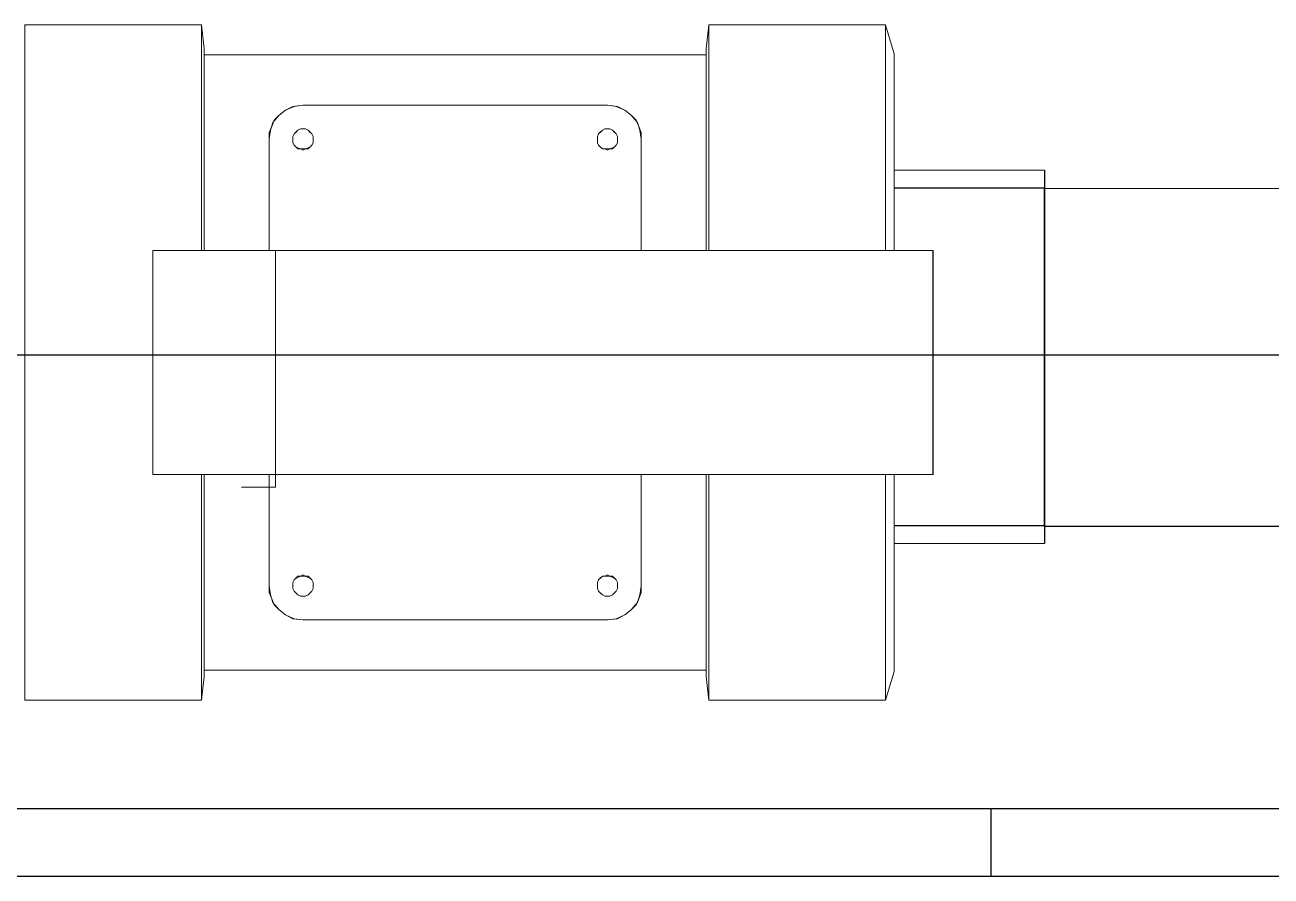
# Model space of a CAD drawing. Header units: inches. Extents: x 13 to 12015, y 11 to 4983.
# Drawn here: x 3026.6 to 3211, y 503.7 to 629.6 of the extents above; entities that cross this region are included whole.
import ezdxf

# ---------------------------------------------------------------- set-up
doc = ezdxf.new("R2010")
doc.units = ezdxf.units.IN
doc.header["$MEASUREMENT"] = 0
doc.layers.add('PDF _Геометрия', color=7, linetype='Continuous')

msp = doc.modelspace()

# ---------------------------------------------------------------- linework, layer by layer
for p, q in [((3177.50858, 608.13316), (3177.50855, 552.87635)), ((3177.50858, 608.13316), (3177.50858, 605.50476)), ((3177.50858, 605.50476), (3155.25753, 605.50476)), ((3177.50855, 555.50476), (3177.50858, 605.50476)), ((3177.50858, 605.50476), (3237.97334, 605.39879)), ((3161.00568, 563.07481), (3161.00568, 596.26591)), ((3297.73127, 580.7587), (2797.73127, 580.7587)), ((3177.50858, 555.50476), (3155.25753, 555.50476)), ((3237.97334, 555.39879), (3177.50857, 555.39879)), ((2969.53975, 513.65875), (3389.54558, 513.65875)), ((3019.53975, 513.65875), (3169.53975, 513.65875)), ((3169.53975, 513.65875), (3169.53975, 503.65875)), ((2797.73127, 503.65875), (3389.54558, 503.65875))]:
    msp.add_line(p, q)
at = {"layer": 'PDF _Геометрия', "lineweight": 9}
for points in [[(3026.57234, 542.86347), (3026.57234, 547.12825), (3026.57234, 553.43272), (3026.57234, 560.29346), (3026.57234, 567.52506), (3026.57234, 574.94208), (3026.57234, 582.54452), (3026.57234, 590.14697), (3026.57234, 597.37856), (3026.57234, 604.23931), (3026.57234, 610.54377), (3026.57234, 616.10654), (3026.57234, 620.74218), (3026.57234, 624.63611), (3026.57234, 627.4175), (3026.57234, 629.08632), (3026.57234, 629.6426)], [(3026.57234, 629.64256), (3052.71733, 629.64256)], [(3052.71721, 596.26597), (3052.71721, 597.37852), (3052.71721, 604.23927), (3052.71721, 610.54373), (3052.71721, 616.1065), (3052.71721, 620.74213), (3052.71721, 624.63607), (3052.71721, 627.41745), (3052.71721, 629.08628), (3052.71721, 629.64256), (3053.08806, 626.11947)], [(3127.44366, 626.11952), (3127.81451, 629.64261), (3153.95951, 629.64261), (3155.25749, 625.37782)], [(3127.8145, 629.64256), (3127.8145, 629.08628), (3127.8145, 627.41745), (3127.8145, 624.63607), (3127.8145, 620.74213), (3127.8145, 616.1065), (3127.8145, 610.54373), (3127.8145, 604.23927), (3127.8145, 597.37852), (3127.8145, 596.26597)], [(3153.95956, 629.64256), (3153.95956, 629.08628), (3153.95956, 627.41745), (3153.95956, 624.63607), (3153.95956, 620.74213), (3153.95956, 616.1065), (3153.95956, 610.54373), (3153.95956, 604.23927), (3153.95956, 597.37852), (3153.95956, 596.26597)], [(3053.08805, 626.11952), (3053.08805, 625.56325)], [(3053.08805, 596.26591), (3053.08805, 602.57038), (3053.08805, 608.31857), (3053.08805, 613.51048), (3053.08805, 617.9607), (3053.08805, 621.48378), (3053.08805, 624.07974), (3053.08805, 625.56314), (3053.08805, 626.11942)], [(3127.44366, 625.56318), (3127.44366, 626.11945), (3127.44366, 625.56318), (3127.44366, 624.07977), (3127.44366, 621.48381), (3127.44366, 617.96073), (3127.44366, 613.51052), (3127.44366, 608.3186), (3127.44366, 602.57041), (3127.44366, 596.26595)], [(3155.25749, 625.37776), (3155.25749, 625.00691), (3155.25749, 623.33808), (3155.25749, 620.74212), (3155.25749, 617.40446), (3155.25749, 612.95425), (3155.25749, 607.94776)], [(3155.25749, 596.26591), (3155.25749, 602.19953), (3155.25749, 607.94772), (3155.25749, 612.95421), (3155.25749, 617.40442), (3155.25749, 620.74208), (3155.25749, 623.33804), (3155.25749, 625.00686), (3155.25749, 625.37772)], [(3053.08805, 625.19234), (3127.44367, 625.19234)], [(3127.44366, 620.74212), (3127.44366, 619.25872)], [(3026.57234, 616.47725), (3026.57234, 612.21247), (3026.57234, 605.908), (3026.57234, 599.04726), (3026.57234, 591.81566), (3026.57234, 584.39864), (3026.57234, 576.7962), (3026.57234, 569.19375), (3026.57234, 561.96216), (3026.57234, 555.10141), (3026.57234, 548.79695), (3026.57234, 543.23418), (3026.57234, 538.59854), (3026.57234, 534.70461), (3026.57234, 531.92322), (3026.57234, 530.2544), (3026.57234, 529.69812)], [(3064.21369, 616.2919), (3063.47199, 615.5502), (3063.10114, 614.62307), (3062.73029, 613.69594), (3062.73029, 612.76882), (3062.73029, 604.42467), (3062.73029, 596.26595)], [(3062.73035, 596.26591), (3062.73035, 612.76878), (3062.91577, 614.06676), (3063.28662, 615.17931), (3064.21375, 616.29187), (3065.14088, 617.03357), (3066.43886, 617.58984), (3067.73683, 617.77527), (3112.79523, 617.77527)], [(3062.73035, 613.69595), (3063.1012, 614.62308), (3063.47205, 615.55021), (3064.21375, 616.29191)], [(3117.80155, 612.76887), (3117.80155, 613.69599), (3117.4307, 614.62312), (3117.05985, 615.55025), (3116.31815, 616.29195), (3115.39102, 617.03365), (3114.27847, 617.58993), (3112.79506, 617.77535), (3067.73667, 617.77535), (3066.25326, 617.58993), (3065.14071, 617.03365), (3064.21358, 616.29195)], [(3066.25329, 617.58992), (3066.43871, 617.58992)], [(3112.79508, 617.77534), (3114.09306, 617.58991), (3115.39104, 617.03364), (3116.31816, 616.29193), (3117.24529, 615.17938), (3117.61614, 614.06683), (3117.80157, 612.76885), (3117.80157, 596.26598)], [(3114.09319, 617.58992), (3114.27862, 617.58992)], [(3116.31821, 616.2919), (3117.05991, 615.5502), (3117.43076, 614.62307), (3117.80161, 613.69594)], [(3153.95956, 598.12012), (3153.95956, 599.04725), (3153.95956, 605.90799), (3153.95956, 612.21246), (3153.95956, 616.47725)], [(3155.25749, 609.6166), (3155.25749, 614.62309), (3155.25749, 616.47734), (3155.25749, 614.62309), (3155.25749, 609.6166), (3155.25749, 603.86841), (3155.25749, 598.12022)], [(3066.80954, 611.47085), (3066.43869, 611.8417), (3066.25326, 612.21255), (3066.25326, 612.76882), (3066.25326, 613.13967), (3066.43869, 613.51053), (3066.80954, 613.88138)], [(3066.4387, 613.51054), (3066.62413, 613.69596), (3066.99498, 614.06681)], [(3066.99496, 614.06679), (3067.36581, 614.25222), (3068.10751, 614.25222), (3068.47836, 614.06679)], [(3067.36598, 614.25221), (3067.73683, 614.25221), (3068.10769, 614.25221)], [(3068.47849, 614.06679), (3068.84934, 613.69594), (3069.03477, 613.51051)], [(3069.22016, 612.76887), (3069.22016, 612.21259), (3069.03474, 611.84174), (3068.66389, 611.47089)], [(3068.66391, 613.88137), (3069.03476, 613.51052), (3069.22019, 613.13967), (3069.22019, 612.76882)], [(3111.31161, 612.76887), (3111.31161, 613.13972), (3111.49704, 613.51057), (3111.68247, 613.69599), (3112.05332, 614.06684), (3112.42417, 614.25227), (3112.79502, 614.25227), (3113.16587, 614.25227), (3113.53672, 614.06684), (3113.90757, 613.69599), (3114.093, 613.51057), (3114.27842, 613.13972), (3114.27842, 612.76887), (3114.27842, 612.21259), (3114.093, 611.84174), (3113.72215, 611.47089)], [(3111.86799, 611.47085), (3111.49714, 611.8417), (3111.31171, 612.21255), (3111.31171, 612.76882), (3111.31171, 613.13967), (3111.49714, 613.51053), (3111.86799, 613.88138)], [(3111.31174, 612.76887), (3111.31174, 612.21259), (3111.49716, 611.84174), (3111.68259, 611.65631), (3112.05344, 611.28546), (3112.42429, 611.28546), (3112.79514, 611.10004), (3113.16599, 611.28546), (3113.53684, 611.28546), (3113.90769, 611.65631), (3114.09312, 611.84174), (3114.27854, 612.21259), (3114.27854, 612.76887)], [(3111.49715, 613.51054), (3111.68258, 613.69596), (3112.05343, 614.06681)], [(3112.05341, 614.06679), (3112.42426, 614.25222), (3113.16596, 614.25222), (3113.53681, 614.06679)], [(3112.42424, 614.25221), (3112.79509, 614.25221), (3113.16595, 614.25221)], [(3113.53675, 614.06679), (3113.9076, 613.69594), (3114.09303, 613.51051)], [(3113.72236, 613.88137), (3114.09321, 613.51052), (3114.27863, 613.13967), (3114.27863, 612.76882)], [(3117.80155, 596.26591), (3117.80155, 604.42463), (3117.80155, 612.76878)], [(3066.99496, 611.28543), (3066.62411, 611.65628), (3066.43868, 611.8417)], [(3068.47849, 611.47085), (3068.10764, 611.28542), (3067.36594, 611.28542), (3066.99509, 611.47085)], [(3068.10766, 611.28543), (3067.7368, 611.1), (3067.36595, 611.28543)], [(3069.03474, 611.84168), (3068.84932, 611.65626), (3068.47847, 611.2854)], [(3112.05341, 611.28543), (3111.68256, 611.65628), (3111.49713, 611.8417)], [(3113.53675, 611.47085), (3113.1659, 611.28542), (3112.4242, 611.28542), (3112.05335, 611.28542)], [(3113.16591, 611.28543), (3112.79506, 611.1), (3112.42421, 611.28543)], [(3114.09319, 611.84168), (3113.90777, 611.65626), (3113.53692, 611.2854)], [(3177.50858, 608.13316), (3155.25753, 608.13316)], [(3062.73035, 600.71616), (3062.73035, 598.12021)], [(3062.73035, 598.12012), (3062.73035, 600.71608)], [(3117.80155, 600.71616), (3117.80155, 598.12021)], [(3117.80155, 598.12012), (3117.80155, 600.71608)], [(3045.48572, 596.26594), (3045.48572, 563.07478), (3063.65742, 563.07478)], [(3045.48572, 563.07478), (3045.48572, 596.26594), (3063.65742, 596.26594)], [(3045.48572, 596.26591), (3055.86955, 596.26591), (3066.99508, 596.26591), (3078.49146, 596.26591), (3090.35869, 596.26591)], [(3063.65744, 596.26591), (3063.65744, 561.22049), (3058.65095, 561.22049)], [(3159.89312, 596.26591), (3148.39674, 596.26591), (3136.90036, 596.26591), (3125.58941, 596.26591), (3114.27845, 596.26591), (3103.33835, 596.26591), (3092.7691, 596.26591), (3082.57069, 596.26591), (3072.92857, 596.26591), (3063.6573, 596.26591)], [(3090.35856, 596.26591), (3101.66952, 596.26591), (3113.1659, 596.26591), (3125.03313, 596.26591), (3136.90036, 596.26591), (3148.95302, 596.26591), (3161.00568, 596.26591)], [(3045.48572, 563.07481), (3055.86955, 563.07481), (3066.99508, 563.07481), (3078.49146, 563.07481), (3090.35869, 563.07481)], [(3052.71721, 563.07475), (3052.71721, 561.9622), (3052.71721, 555.10146), (3052.71721, 548.79699), (3052.71721, 543.23422), (3052.71721, 538.59859), (3052.71721, 534.70465), (3052.71721, 531.92327), (3052.71721, 530.25444), (3052.71721, 529.69816), (3053.08806, 533.22125)], [(3053.08805, 563.07481), (3053.08805, 556.77034), (3053.08805, 551.02215), (3053.08805, 545.83024), (3053.08805, 541.38003), (3053.08805, 537.85694), (3053.08805, 535.26099), (3053.08805, 533.77758), (3053.08805, 533.2213)], [(3064.21369, 543.04882), (3063.47199, 543.79052), (3063.10114, 544.71765), (3062.73029, 545.64478), (3062.73029, 546.57191), (3062.73029, 554.91605), (3062.73029, 563.07478)], [(3062.73035, 563.07481), (3062.73035, 546.57194), (3062.91577, 545.27396), (3063.28662, 544.16141), (3064.21375, 543.04886), (3065.14088, 542.30715), (3066.43886, 541.75088), (3067.73683, 541.56545), (3112.79523, 541.56545)], [(3159.89312, 563.07481), (3148.39674, 563.07481), (3136.90036, 563.07481), (3125.58941, 563.07481), (3114.27845, 563.07481), (3103.33835, 563.07481), (3092.7691, 563.07481), (3082.57069, 563.07481), (3072.92857, 563.07481), (3063.6573, 563.07481)], [(3090.35856, 563.07481), (3101.66952, 563.07481), (3113.1659, 563.07481), (3125.03313, 563.07481), (3136.90036, 563.07481), (3148.95302, 563.07481), (3161.00568, 563.07481)], [(3112.79508, 541.56538), (3114.09306, 541.75081), (3115.39104, 542.30709), (3116.31816, 543.04879), (3117.24529, 544.16134), (3117.61614, 545.27389), (3117.80157, 546.57187), (3117.80157, 563.07474)], [(3117.80155, 563.07481), (3117.80155, 554.91609), (3117.80155, 546.57194)], [(3127.44366, 533.77755), (3127.44366, 533.22127), (3127.44366, 533.77755), (3127.44366, 535.26095), (3127.44366, 537.85691), (3127.44366, 541.37999), (3127.44366, 545.8302), (3127.44366, 551.02212), (3127.44366, 556.77031), (3127.44366, 563.07478)], [(3127.8145, 529.69816), (3127.8145, 530.25444), (3127.8145, 531.92327), (3127.8145, 534.70465), (3127.8145, 538.59859), (3127.8145, 543.23422), (3127.8145, 548.79699), (3127.8145, 555.10146), (3127.8145, 561.9622), (3127.8145, 563.07475)], [(3153.95956, 529.69816), (3153.95956, 530.25444), (3153.95956, 531.92327), (3153.95956, 534.70465), (3153.95956, 538.59859), (3153.95956, 543.23422), (3153.95956, 548.79699), (3153.95956, 555.10146), (3153.95956, 561.9622), (3153.95956, 563.07475)], [(3155.25749, 563.07481), (3155.25749, 557.14119), (3155.25749, 551.393), (3155.25749, 546.38651), (3155.25749, 541.9363), (3155.25749, 538.59864), (3155.25749, 536.00269), (3155.25749, 534.33386), (3155.25749, 533.96301)], [(3155.25749, 552.87635), (3177.50855, 552.87635)], [(3155.25749, 533.96297), (3155.25749, 534.33382), (3155.25749, 536.00265), (3155.25749, 538.5986), (3155.25749, 541.93626), (3155.25749, 546.38647), (3155.25749, 551.39296)], [(3066.99496, 548.0553), (3066.62411, 547.68444), (3066.43868, 547.49902)], [(3068.47849, 547.86988), (3068.10764, 548.0553), (3067.36594, 548.0553), (3066.99509, 547.86988)], [(3068.10766, 548.0553), (3067.7368, 548.24072), (3067.36595, 548.0553)], [(3069.03474, 547.49904), (3068.84932, 547.68447), (3068.47847, 548.05532)], [(3111.31174, 546.57186), (3111.31174, 547.12813), (3111.49716, 547.49898), (3111.68259, 547.68441), (3112.05344, 548.05526), (3112.42429, 548.05526), (3112.79514, 548.24069), (3113.16599, 548.05526), (3113.53684, 548.05526), (3113.90769, 547.68441), (3114.09312, 547.49898), (3114.27854, 547.12813), (3114.27854, 546.57186)], [(3112.05341, 548.0553), (3111.68256, 547.68444), (3111.49713, 547.49902)], [(3113.53675, 547.86988), (3113.1659, 548.0553), (3112.4242, 548.0553), (3112.05335, 548.0553)], [(3113.16591, 548.0553), (3112.79506, 548.24072), (3112.42421, 548.0553)], [(3114.09319, 547.49904), (3113.90777, 547.68447), (3113.53692, 548.05532)], [(3117.80155, 546.57186), (3117.80155, 545.64473), (3117.4307, 544.7176), (3117.05985, 543.79047), (3116.31815, 543.04877), (3115.39102, 542.30707), (3114.27847, 541.75079), (3112.79506, 541.56537), (3067.73667, 541.56537), (3066.25326, 541.75079), (3065.14071, 542.30707), (3064.21358, 543.04877)], [(3066.80954, 547.86988), (3066.43869, 547.49903), (3066.25326, 547.12818), (3066.25326, 546.5719), (3066.25326, 546.20105), (3066.43869, 545.8302), (3066.80954, 545.45935)], [(3069.22016, 546.57186), (3069.22016, 547.12813), (3069.03474, 547.49898), (3068.66389, 547.86984)], [(3068.66391, 545.45935), (3069.03476, 545.8302), (3069.22019, 546.20105), (3069.22019, 546.5719)], [(3111.31161, 546.57186), (3111.31161, 546.20101), (3111.49704, 545.83016), (3111.68247, 545.64473), (3112.05332, 545.27388), (3112.42417, 545.08845), (3112.79502, 545.08845), (3113.16587, 545.08845), (3113.53672, 545.27388), (3113.90757, 545.64473), (3114.093, 545.83016), (3114.27842, 546.20101), (3114.27842, 546.57186), (3114.27842, 547.12813), (3114.093, 547.49898), (3113.72215, 547.86984)], [(3111.86799, 547.86988), (3111.49714, 547.49903), (3111.31171, 547.12818), (3111.31171, 546.5719), (3111.31171, 546.20105), (3111.49714, 545.8302), (3111.86799, 545.45935)], [(3113.72236, 545.45935), (3114.09321, 545.8302), (3114.27863, 546.20105), (3114.27863, 546.5719)], [(3062.73035, 545.64477), (3063.1012, 544.71764), (3063.47205, 543.79051), (3064.21375, 543.04881)], [(3066.4387, 545.83019), (3066.62413, 545.64476), (3066.99498, 545.27391)], [(3066.99496, 545.27393), (3067.36581, 545.08851), (3068.10751, 545.08851), (3068.47836, 545.27393)], [(3067.36598, 545.08851), (3067.73683, 545.08851), (3068.10769, 545.08851)], [(3068.47849, 545.27393), (3068.84934, 545.64478), (3069.03477, 545.83021)], [(3111.49715, 545.83019), (3111.68258, 545.64476), (3112.05343, 545.27391)], [(3112.05341, 545.27393), (3112.42426, 545.08851), (3113.16596, 545.08851), (3113.53681, 545.27393)], [(3112.42424, 545.08851), (3112.79509, 545.08851), (3113.16595, 545.08851)], [(3113.53675, 545.27393), (3113.9076, 545.64478), (3114.09303, 545.83021)], [(3116.31821, 543.04882), (3117.05991, 543.79052), (3117.43076, 544.71765), (3117.80161, 545.64478)], [(3066.25329, 541.7508), (3066.43871, 541.7508)], [(3114.09319, 541.7508), (3114.27862, 541.7508)], [(3127.44366, 538.5986), (3127.44366, 540.08201)], [(3053.08805, 534.14838), (3127.44367, 534.14838)], [(3053.08805, 533.2212), (3053.08805, 533.77748)], [(3127.44366, 533.2212), (3127.81451, 529.69811), (3153.95951, 529.69811), (3155.25749, 533.9629)], [(3026.57234, 529.69816), (3052.71733, 529.69816)]]:
    msp.add_lwpolyline(points, dxfattribs=at)
for points in [[(3066.25329, 612.76887), (3066.25329, 612.21259), (3066.43871, 611.84174), (3066.62414, 611.65631), (3066.99499, 611.28546), (3067.36584, 611.28546), (3067.73669, 611.10004), (3068.10754, 611.28546), (3068.47839, 611.28546), (3068.84924, 611.65631), (3069.03467, 611.84174), (3069.22009, 612.21259), (3069.22009, 612.76887), (3069.22009, 613.13972), (3069.03467, 613.51057), (3068.84924, 613.69599), (3068.47839, 614.06684), (3068.10754, 614.25227), (3067.73669, 614.25227), (3067.36584, 614.25227), (3066.99499, 614.06684), (3066.62414, 613.69599), (3066.43871, 613.51057), (3066.25329, 613.13972)], [(3066.25329, 546.57186), (3066.25329, 547.12813), (3066.43871, 547.49898), (3066.62414, 547.68441), (3066.99499, 548.05526), (3067.36584, 548.05526), (3067.73669, 548.24069), (3068.10754, 548.05526), (3068.47839, 548.05526), (3068.84924, 547.68441), (3069.03467, 547.49898), (3069.22009, 547.12813), (3069.22009, 546.57186), (3069.22009, 546.20101), (3069.03467, 545.83016), (3068.84924, 545.64473), (3068.47839, 545.27388), (3068.10754, 545.08845), (3067.73669, 545.08845), (3067.36584, 545.08845), (3066.99499, 545.27388), (3066.62414, 545.64473), (3066.43871, 545.83016), (3066.25329, 546.20101)]]:
    msp.add_lwpolyline(points, close=True, dxfattribs=at)

doc.saveas('drawing.dxf')
